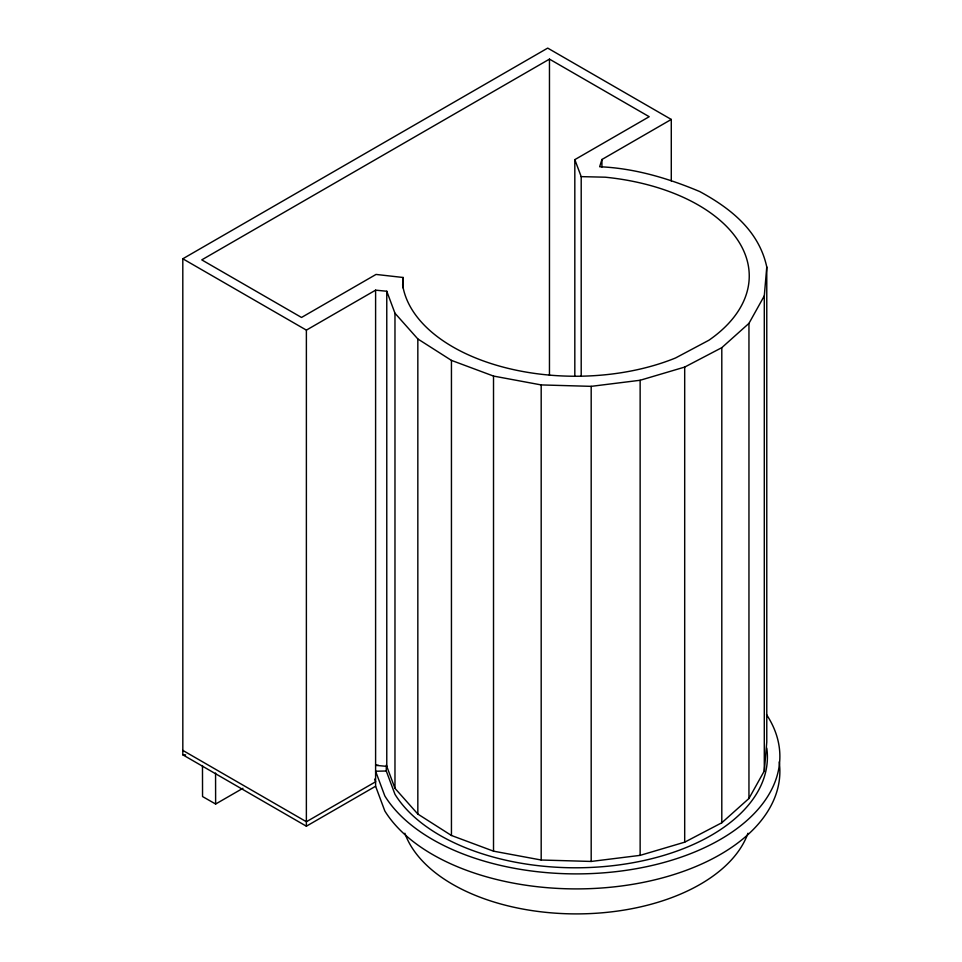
<?xml version="1.0" encoding="UTF-8"?>
<svg xmlns="http://www.w3.org/2000/svg" width="962" height="962" viewBox="0 0 962 962"><rect width="100%" height="100%" fill="white"/><g stroke="black" fill="none" stroke-linecap="round" stroke-linejoin="round"><path stroke-width="1.44" d="M549.458 375.372L549.47 59.127L649.206 116.703L574.819 159.644L574.819 375.469M306.373 826.202L306.385 330.122L182.804 258.778L182.828 754.833L306.373 826.202L375.601 786.243L375.601 290.163L386.772 291.245L394.973 313.239L394.973 788.335L417.833 814.056L451.443 835.485L493.518 851.166L541.185 860.016L591.185 861.447L640.139 855.362L684.691 842.171L721.801 822.763L748.953 798.472L764.297 770.959L766.774 742.087L766.774 266.991C758.97 230.76 730.783 208.441 699.759 191.57C667.965 178.162 634.283 168.206 599.651 166.751L601.923 159.5L671.284 119.444L671.284 180.892M549.47 59.127L201.767 259.872L301.515 317.46L376.034 274.435L403.174 277.489L402.645 284.98A173.653 100.264 0 0 0 675.577 357.96L708.922 340.223A173.653 100.264 0 0 0 605.314 177.2L581.204 176.635L574.819 159.644M764.297 770.959L764.297 295.863L766.774 266.991M394.973 313.239L417.833 338.961L451.443 360.389L493.518 376.07L541.185 384.92L591.185 386.351L640.139 380.267L684.691 367.075L721.801 347.667L748.953 323.376L764.297 295.863M182.804 258.778L547.703 48.1L671.284 119.444M306.385 330.122L375.601 290.163M202.477 765.548L202.549 796.548L215.632 804.028L242.917 788.299M378.27 765.283L375.601 765.331L386.772 766.365L394.973 788.335M766.774 748.051A191.811 110.738 0 0 1 616.005 865.307A191.811 110.738 0 0 1 394.973 794.311L386.279 771.007L375.601 771.235L384.824 795.947A203.451 117.46 0 0 0 646.849 866.63A203.451 117.46 0 0 0 766.546 714.622M182.828 754.833L185.63 754.893M182.804 750.384L306.385 821.74L375.601 781.781L374.615 779.148M386.279 765.103L386.772 766.365L386.772 291.245M375.601 786.243L384.824 810.966A203.451 117.46 0 0 0 619.275 886.267A203.451 117.46 0 0 0 779.196 761.904M215.56 773.027L215.632 804.028M748.953 323.376L748.953 798.472M721.801 347.667L721.801 822.763M684.691 367.075L684.691 842.171M640.139 380.267L640.139 855.362M601.923 159.5L601.923 166.991M591.185 386.351L591.185 861.447M581.204 176.635L581.204 375.962M541.185 384.92L541.185 860.016M493.518 376.07L493.518 851.166M451.443 360.389L451.443 835.485M417.833 338.961L417.833 814.056M403.174 277.489L403.174 287.999M386.279 766.582L386.279 771.007M747.967 833.236A175.18 101.142 0 0 1 576.418 913.9A175.18 101.142 0 0 1 404.858 833.236"/></g></svg>
